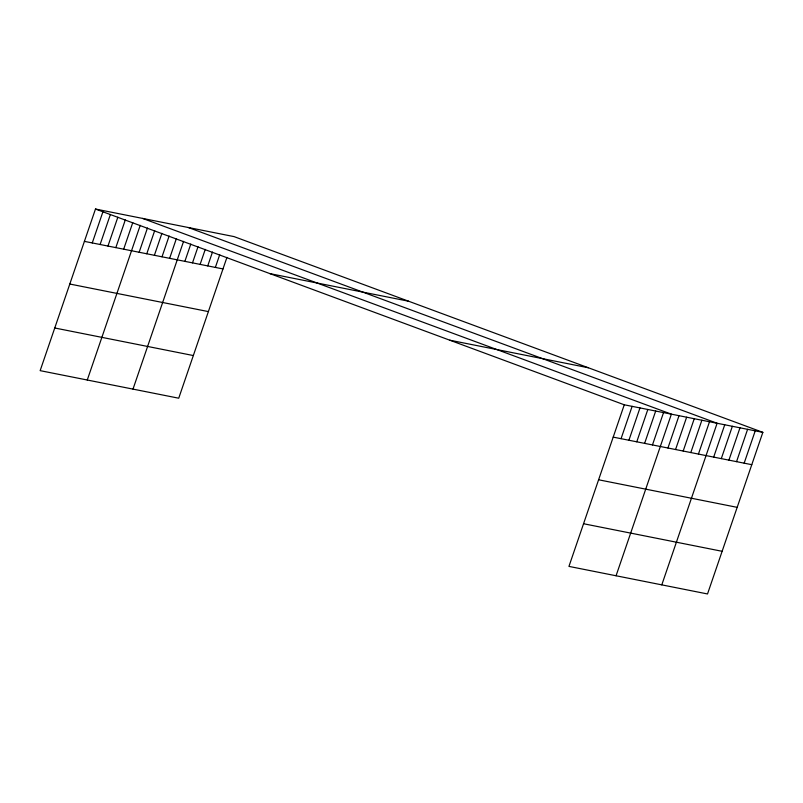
<?xml version="1.0" encoding="UTF-8"?>
<svg xmlns="http://www.w3.org/2000/svg" width="803" height="803" viewBox="0 0 803 803"><rect width="100%" height="100%" fill="white"/><g stroke="black" fill="none" stroke-linecap="round" stroke-linejoin="round"><path stroke-width="1.2" d="M762.85 432.355L624.272 404.792L568.946 566.396L707.523 593.959L762.85 432.355L234.054 236.604L95.477 209.041L40.15 370.645L178.728 398.208L226.938 257.392M92.265 242.938L102.935 211.761M100.114 244.493L110.392 214.471M107.963 246.059L117.85 217.191M115.823 247.615L125.308 219.912M123.672 249.181L132.766 222.622M87.266 380.02L140.224 225.342M139.15 252.262L147.451 228.012M146.768 253.778L154.678 230.682M154.387 255.294L161.905 233.352M162.015 256.809L169.122 236.022M169.634 258.325L176.349 238.692M132.997 389.114L183.576 241.362M184.871 261.356L190.803 244.042M192.499 262.872L198.03 246.712M200.118 264.388L205.257 249.382M207.736 265.903L212.484 252.052M215.365 267.419L219.711 254.722M621.06 438.679L632.132 406.348M628.91 440.245L639.981 407.914M636.769 441.801L647.83 409.48M644.618 443.366L655.69 411.036M652.468 444.932L663.539 412.601M616.062 575.761L671.388 414.167L142.593 218.416M667.945 448.004L679.017 415.683M675.564 449.519L686.635 417.199M683.192 451.035L694.254 418.714M690.811 452.561L701.882 420.23M698.429 454.076L709.501 421.746M661.792 584.865L717.119 423.261L188.324 227.51M713.676 457.108L724.738 424.777M721.295 458.623L732.366 426.293M728.913 460.139L739.985 427.808M736.542 461.655L747.603 429.324M744.16 463.17L755.232 430.84M269.979 273.642L408.556 301.205M84.405 241.372L222.983 268.935M449.77 340.191L588.348 367.764M69.801 284.031L208.378 311.594M613.211 437.123L751.779 464.686M54.755 327.985L193.332 355.548M598.606 479.782L737.174 507.345M583.55 523.737L722.128 551.3M95.477 209.041L624.272 404.792"/></g></svg>
